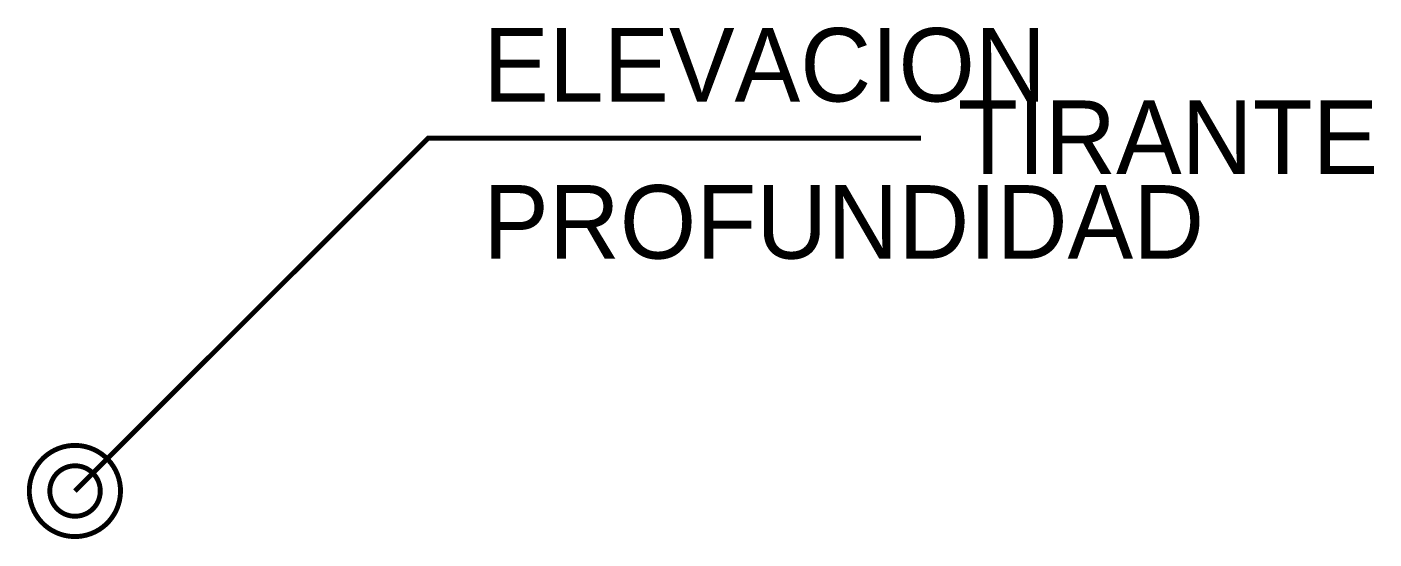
# Model space of a CAD drawing. Header units: millimetres. Extents: x -1 to 26.5, y -1 to 9.5.
import ezdxf
from ezdxf.enums import TextEntityAlignment as Align

# ---------------------------------------------------------------- set-up
doc = ezdxf.new("R2010")
doc.units = ezdxf.units.MM
doc.layers.add('RETICULA', color=7, linetype='Continuous')
doc.styles.add('carga-presion', font='Framd.TTF')

msp = doc.modelspace()

# ---------------------------------------------------------------- linework, layer by layer
at = {"layer": 'RETICULA', "const_width": 0.1}
msp.add_lwpolyline([(0, 0), (7.209, 7.205), (17.266, 7.205)], dxfattribs=at)
msp.add_lwpolyline([(0.883, -0.29, 18.896241), (0.802, -0.469, 0.052921)], format="xyb", close=True, dxfattribs=at)
at = {"layer": 'RETICULA'}
msp.add_lwpolyline([(0.491, -0.161, 0.1, 0.1, 18.896241), (0.446, -0.26, 0.1, 0.1, 0.052921)], format="xyseb", close=True, dxfattribs=at)

# ---------------------------------------------------------------- texts
at = {"layer": 'RETICULA', "style": 'carga-presion'}
for tag, p in [('ELEVACION', (8.331, 7.951)), ('TIRANTE', (18.013, 6.472))]:
    msp.add_attdef(tag, p, '0.000', height=1.5, dxfattribs=at)
msp.add_attdef('PROFUNDIDAD', text='0.000', height=1.5, dxfattribs=at).set_placement((8.331, 6.245), align=Align.TOP_LEFT)

doc.saveas('drawing.dxf')
